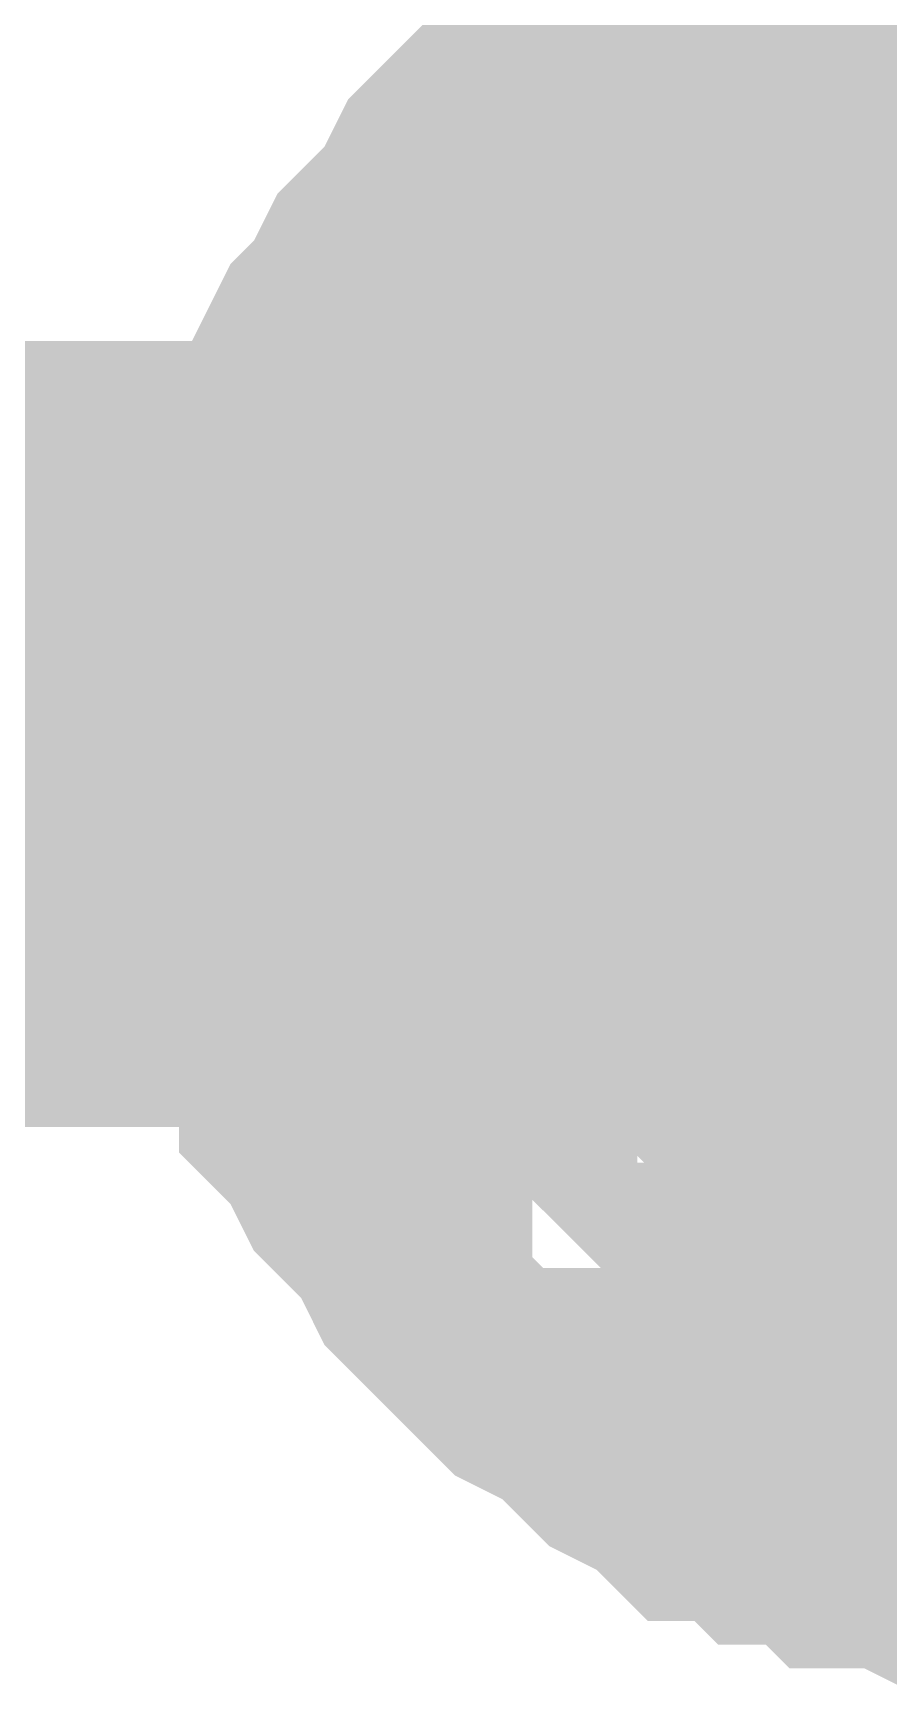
# Model space of a CAD drawing. Header units: inches. Extents: x 0 to 841, y 0 to 594.
# Drawn here: x 71.554 to 72.369, y 64.083 to 65.665 of the extents above; entities that cross this region are included whole.
import ezdxf

# ---------------------------------------------------------------- set-up
doc = ezdxf.new("R2010")
doc.units = ezdxf.units.IN
doc.layers.add('Sheet', color=255, linetype='Continuous')

msp = doc.modelspace()

# ---------------------------------------------------------------- linework, layer by layer
at = {"layer": 'Sheet'}
for points in [[(72.5387, 69.9828, 0.7493, 0.7493, 0), (72.5387, 64.9968, 0.7493, 0.7493, 0)], [(71.7752, 64.9968, 0.2997, 0.2997, 0), (71.7752, 65.0417, 0.2997, 0.2997, 0), (71.7752, 65.0642, 0.2997, 0.2997, 0), (71.7752, 65.1091, 0.2997, 0.2997, 0), (71.7976, 65.154, 0.2997, 0.2997, 0), (71.7976, 65.1765, 0.2997, 0.2997, 0), (71.8201, 65.2214, 0.2997, 0.2997, 0), (71.8201, 65.2439, 0.2997, 0.2997, 0), (71.8425, 65.2888, 0.2997, 0.2997, 0), (71.8425, 65.3113, 0.2997, 0.2997, 0), (71.865, 65.3562, 0.2997, 0.2997, 0), (71.8874, 65.3786, 0.2997, 0.2997, 0), (71.9099, 65.4235, 0.2997, 0.2997, 0), (71.9324, 65.446, 0.2997, 0.2997, 0), (71.9548, 65.4685, 0.2997, 0.2997, 0), (71.9773, 65.5134, 0.2997, 0.2997, 0), (71.9997, 65.5358, 0.2997, 0.2997, 0), (72.0222, 65.5583, 0.2997, 0.2997, 0), (72.0446, 65.5808, 0.2997, 0.2997, 0), (72.0896, 65.6032, 0.2997, 0.2997, 0), (72.112, 65.6257, 0.2997, 0.2997, 0), (72.1345, 65.6481, 0.2997, 0.2997, 0), (72.1794, 65.6706, 0.2997, 0.2997, 0), (72.2019, 65.6931, 0.2997, 0.2997, 0), (72.2468, 65.6931, 0.2997, 0.2997, 0), (72.2692, 65.7155, 0.2997, 0.2997, 0), (72.3141, 65.7155, 0.2997, 0.2997, 0), (72.3366, 65.738, 0.2997, 0.2997, 0), (72.3815, 65.738, 0.2997, 0.2997, 0), (72.4264, 65.7604, 0.2997, 0.2997, 0), (72.4489, 65.7604, 0.2997, 0.2997, 0), (72.4938, 65.7604, 0.2997, 0.2997, 0), (72.5387, 65.7604, 0.2997, 0.2997, 0)], [(71.7752, 64.9968, 0.2997, 0.2997, 0), (71.7752, 65.0417, 0.2997, 0.2997, 0), (71.7752, 65.0642, 0.2997, 0.2997, 0), (71.7752, 65.1091, 0.2997, 0.2997, 0), (71.7976, 65.154, 0.2997, 0.2997, 0), (71.7976, 65.1765, 0.2997, 0.2997, 0), (71.8201, 65.2214, 0.2997, 0.2997, 0), (71.8201, 65.2439, 0.2997, 0.2997, 0), (71.8425, 65.2888, 0.2997, 0.2997, 0), (71.8425, 65.3113, 0.2997, 0.2997, 0), (71.865, 65.3562, 0.2997, 0.2997, 0), (71.8874, 65.3786, 0.2997, 0.2997, 0), (71.9099, 65.4235, 0.2997, 0.2997, 0), (71.9324, 65.446, 0.2997, 0.2997, 0), (71.9548, 65.4685, 0.2997, 0.2997, 0), (71.9773, 65.5134, 0.2997, 0.2997, 0), (71.9997, 65.5358, 0.2997, 0.2997, 0), (72.0222, 65.5583, 0.2997, 0.2997, 0), (72.0446, 65.5808, 0.2997, 0.2997, 0), (72.0896, 65.6032, 0.2997, 0.2997, 0), (72.112, 65.6257, 0.2997, 0.2997, 0), (72.1345, 65.6481, 0.2997, 0.2997, 0), (72.1794, 65.6706, 0.2997, 0.2997, 0), (72.2019, 65.6931, 0.2997, 0.2997, 0), (72.2468, 65.6931, 0.2997, 0.2997, 0), (72.2692, 65.7155, 0.2997, 0.2997, 0), (72.3141, 65.7155, 0.2997, 0.2997, 0), (72.3366, 65.738, 0.2997, 0.2997, 0), (72.3815, 65.738, 0.2997, 0.2997, 0), (72.4264, 65.7604, 0.2997, 0.2997, 0), (72.4489, 65.7604, 0.2997, 0.2997, 0), (72.4938, 65.7604, 0.2997, 0.2997, 0), (72.5387, 65.7604, 0.2997, 0.2997, 0)], [(71.7752, 64.9968, 0.0991, 0.0991, 0), (71.7752, 65.0417, 0.0991, 0.0991, 0), (71.7752, 65.0642, 0.0991, 0.0991, 0), (71.7752, 65.1091, 0.0991, 0.0991, 0), (71.7976, 65.154, 0.0991, 0.0991, 0), (71.7976, 65.1765, 0.0991, 0.0991, 0), (71.8201, 65.2214, 0.0991, 0.0991, 0), (71.8201, 65.2439, 0.0991, 0.0991, 0), (71.8425, 65.2888, 0.0991, 0.0991, 0), (71.8425, 65.3113, 0.0991, 0.0991, 0), (71.865, 65.3562, 0.0991, 0.0991, 0), (71.8874, 65.3786, 0.0991, 0.0991, 0), (71.9099, 65.4235, 0.0991, 0.0991, 0), (71.9324, 65.446, 0.0991, 0.0991, 0), (71.9548, 65.4685, 0.0991, 0.0991, 0), (71.9773, 65.5134, 0.0991, 0.0991, 0), (71.9997, 65.5358, 0.0991, 0.0991, 0), (72.0222, 65.5583, 0.0991, 0.0991, 0), (72.0446, 65.5808, 0.0991, 0.0991, 0), (72.0896, 65.6032, 0.0991, 0.0991, 0), (72.112, 65.6257, 0.0991, 0.0991, 0), (72.1345, 65.6481, 0.0991, 0.0991, 0), (72.1794, 65.6706, 0.0991, 0.0991, 0), (72.2019, 65.6931, 0.0991, 0.0991, 0), (72.2468, 65.6931, 0.0991, 0.0991, 0), (72.2692, 65.7155, 0.0991, 0.0991, 0)], [(71.7752, 64.9968, 0.0991, 0.0991, 0), (71.7752, 65.0417, 0.0991, 0.0991, 0), (71.7752, 65.0642, 0.0991, 0.0991, 0), (71.7752, 65.1091, 0.0991, 0.0991, 0), (71.7976, 65.154, 0.0991, 0.0991, 0), (71.7976, 65.1765, 0.0991, 0.0991, 0), (71.8201, 65.2214, 0.0991, 0.0991, 0), (71.8201, 65.2439, 0.0991, 0.0991, 0), (71.8425, 65.2888, 0.0991, 0.0991, 0), (71.8425, 65.3113, 0.0991, 0.0991, 0), (71.865, 65.3562, 0.0991, 0.0991, 0), (71.8874, 65.3786, 0.0991, 0.0991, 0), (71.9099, 65.4235, 0.0991, 0.0991, 0), (71.9324, 65.446, 0.0991, 0.0991, 0), (71.9548, 65.4685, 0.0991, 0.0991, 0), (71.9773, 65.5134, 0.0991, 0.0991, 0), (71.9997, 65.5358, 0.0991, 0.0991, 0), (72.0222, 65.5583, 0.0991, 0.0991, 0), (72.0446, 65.5808, 0.0991, 0.0991, 0), (72.0896, 65.6032, 0.0991, 0.0991, 0), (72.112, 65.6257, 0.0991, 0.0991, 0), (72.1345, 65.6481, 0.0991, 0.0991, 0), (72.1794, 65.6706, 0.0991, 0.0991, 0), (72.2019, 65.6931, 0.0991, 0.0991, 0), (72.2468, 65.6931, 0.0991, 0.0991, 0), (72.2692, 65.7155, 0.0991, 0.0991, 0)], [(72.0222, 64.9968, 0.2997, 0.2997, 0), (72.0222, 65.0193, 0.2997, 0.2997, 0), (72.0222, 65.0417, 0.2997, 0.2997, 0), (72.0222, 65.0642, 0.2997, 0.2997, 0), (72.0222, 65.0867, 0.2997, 0.2997, 0), (72.0446, 65.1091, 0.2997, 0.2997, 0), (72.0446, 65.1316, 0.2997, 0.2997, 0), (72.0446, 65.1765, 0.2997, 0.2997, 0), (72.0671, 65.1765, 0.2997, 0.2997, 0), (72.0671, 65.199, 0.2997, 0.2997, 0), (72.0896, 65.2214, 0.2997, 0.2997, 0), (72.0896, 65.2439, 0.2997, 0.2997, 0), (72.112, 65.2663, 0.2997, 0.2997, 0), (72.112, 65.2888, 0.2997, 0.2997, 0), (72.1345, 65.3113, 0.2997, 0.2997, 0), (72.1569, 65.3337, 0.2997, 0.2997, 0), (72.1794, 65.3562, 0.2997, 0.2997, 0), (72.1794, 65.3562, 0.2997, 0.2997, 0), (72.2019, 65.3786, 0.2997, 0.2997, 0), (72.2243, 65.4011, 0.2997, 0.2997, 0), (72.2468, 65.4011, 0.2997, 0.2997, 0), (72.2692, 65.4235, 0.2997, 0.2997, 0), (72.2917, 65.4235, 0.2997, 0.2997, 0), (72.3141, 65.446, 0.2997, 0.2997, 0), (72.3366, 65.446, 0.2997, 0.2997, 0), (72.3591, 65.4685, 0.2997, 0.2997, 0), (72.3815, 65.4685, 0.2997, 0.2997, 0), (72.404, 65.4685, 0.2997, 0.2997, 0), (72.4264, 65.4909, 0.2997, 0.2997, 0), (72.4489, 65.4909, 0.2997, 0.2997, 0), (72.4938, 65.4909, 0.2997, 0.2997, 0), (72.5163, 65.4909, 0.2997, 0.2997, 0), (72.5387, 65.4909, 0.2997, 0.2997, 0)], [(72.0222, 64.9968, 0.2997, 0.2997, 0), (72.0222, 65.0193, 0.2997, 0.2997, 0), (72.0222, 65.0417, 0.2997, 0.2997, 0), (72.0222, 65.0642, 0.2997, 0.2997, 0), (72.0222, 65.0867, 0.2997, 0.2997, 0), (72.0446, 65.1091, 0.2997, 0.2997, 0), (72.0446, 65.1316, 0.2997, 0.2997, 0), (72.0446, 65.1765, 0.2997, 0.2997, 0), (72.0671, 65.1765, 0.2997, 0.2997, 0), (72.0671, 65.199, 0.2997, 0.2997, 0), (72.0896, 65.2214, 0.2997, 0.2997, 0), (72.0896, 65.2439, 0.2997, 0.2997, 0), (72.112, 65.2663, 0.2997, 0.2997, 0), (72.112, 65.2888, 0.2997, 0.2997, 0), (72.1345, 65.3113, 0.2997, 0.2997, 0), (72.1569, 65.3337, 0.2997, 0.2997, 0), (72.1794, 65.3562, 0.2997, 0.2997, 0), (72.1794, 65.3562, 0.2997, 0.2997, 0), (72.2019, 65.3786, 0.2997, 0.2997, 0), (72.2243, 65.4011, 0.2997, 0.2997, 0), (72.2468, 65.4011, 0.2997, 0.2997, 0), (72.2692, 65.4235, 0.2997, 0.2997, 0), (72.2917, 65.4235, 0.2997, 0.2997, 0), (72.3141, 65.446, 0.2997, 0.2997, 0), (72.3366, 65.446, 0.2997, 0.2997, 0), (72.3591, 65.4685, 0.2997, 0.2997, 0), (72.3815, 65.4685, 0.2997, 0.2997, 0), (72.404, 65.4685, 0.2997, 0.2997, 0), (72.4264, 65.4909, 0.2997, 0.2997, 0), (72.4489, 65.4909, 0.2997, 0.2997, 0), (72.4938, 65.4909, 0.2997, 0.2997, 0), (72.5163, 65.4909, 0.2997, 0.2997, 0), (72.5387, 65.4909, 0.2997, 0.2997, 0)], [(72.0222, 64.9968, 0.0991, 0.0991, 0), (72.0222, 65.0193, 0.0991, 0.0991, 0), (72.0222, 65.0417, 0.0991, 0.0991, 0), (72.0222, 65.0642, 0.0991, 0.0991, 0), (72.0222, 65.0867, 0.0991, 0.0991, 0), (72.0446, 65.1091, 0.0991, 0.0991, 0), (72.0446, 65.1316, 0.0991, 0.0991, 0), (72.0446, 65.1765, 0.0991, 0.0991, 0), (72.0671, 65.1765, 0.0991, 0.0991, 0), (72.0671, 65.199, 0.0991, 0.0991, 0), (72.0896, 65.2214, 0.0991, 0.0991, 0), (72.0896, 65.2439, 0.0991, 0.0991, 0), (72.112, 65.2663, 0.0991, 0.0991, 0), (72.112, 65.2888, 0.0991, 0.0991, 0), (72.1345, 65.3113, 0.0991, 0.0991, 0), (72.1569, 65.3337, 0.0991, 0.0991, 0), (72.1794, 65.3562, 0.0991, 0.0991, 0), (72.1794, 65.3562, 0.0991, 0.0991, 0), (72.2019, 65.3786, 0.0991, 0.0991, 0), (72.2243, 65.4011, 0.0991, 0.0991, 0), (72.2468, 65.4011, 0.0991, 0.0991, 0), (72.2692, 65.4235, 0.0991, 0.0991, 0), (72.2917, 65.4235, 0.0991, 0.0991, 0), (72.3141, 65.446, 0.0991, 0.0991, 0), (72.3366, 65.446, 0.0991, 0.0991, 0), (72.3591, 65.4685, 0.0991, 0.0991, 0), (72.3815, 65.4685, 0.0991, 0.0991, 0), (72.404, 65.4685, 0.0991, 0.0991, 0), (72.4264, 65.4909, 0.0991, 0.0991, 0)], [(72.0222, 64.9968, 0.0991, 0.0991, 0), (72.0222, 65.0193, 0.0991, 0.0991, 0), (72.0222, 65.0417, 0.0991, 0.0991, 0), (72.0222, 65.0642, 0.0991, 0.0991, 0), (72.0222, 65.0867, 0.0991, 0.0991, 0), (72.0446, 65.1091, 0.0991, 0.0991, 0), (72.0446, 65.1316, 0.0991, 0.0991, 0), (72.0446, 65.1765, 0.0991, 0.0991, 0), (72.0671, 65.1765, 0.0991, 0.0991, 0), (72.0671, 65.199, 0.0991, 0.0991, 0), (72.0896, 65.2214, 0.0991, 0.0991, 0), (72.0896, 65.2439, 0.0991, 0.0991, 0), (72.112, 65.2663, 0.0991, 0.0991, 0), (72.112, 65.2888, 0.0991, 0.0991, 0), (72.1345, 65.3113, 0.0991, 0.0991, 0), (72.1569, 65.3337, 0.0991, 0.0991, 0), (72.1794, 65.3562, 0.0991, 0.0991, 0), (72.1794, 65.3562, 0.0991, 0.0991, 0), (72.2019, 65.3786, 0.0991, 0.0991, 0), (72.2243, 65.4011, 0.0991, 0.0991, 0), (72.2468, 65.4011, 0.0991, 0.0991, 0), (72.2692, 65.4235, 0.0991, 0.0991, 0), (72.2917, 65.4235, 0.0991, 0.0991, 0), (72.3141, 65.446, 0.0991, 0.0991, 0), (72.3366, 65.446, 0.0991, 0.0991, 0), (72.3591, 65.4685, 0.0991, 0.0991, 0), (72.3815, 65.4685, 0.0991, 0.0991, 0), (72.404, 65.4685, 0.0991, 0.0991, 0), (72.4264, 65.4909, 0.0991, 0.0991, 0)], [(100.0271, 64.9968, 0.7493, 0.7493, 0), (72.5387, 64.9968, 0.7493, 0.7493, 0), (67.5306, 64.9968, 0.7493, 0.7493, 0)], [(72.5387, 64.2332, 0.2997, 0.2997, 0), (72.4938, 64.2332, 0.2997, 0.2997, 0), (72.4489, 64.2332, 0.2997, 0.2997, 0), (72.4264, 64.2332, 0.2997, 0.2997, 0), (72.3815, 64.2557, 0.2997, 0.2997, 0), (72.3366, 64.2557, 0.2997, 0.2997, 0), (72.3141, 64.2781, 0.2997, 0.2997, 0), (72.2692, 64.2781, 0.2997, 0.2997, 0), (72.2468, 64.3006, 0.2997, 0.2997, 0), (72.2019, 64.3006, 0.2997, 0.2997, 0), (72.1794, 64.323, 0.2997, 0.2997, 0), (72.1345, 64.3455, 0.2997, 0.2997, 0), (72.112, 64.368, 0.2997, 0.2997, 0), (72.0896, 64.3904, 0.2997, 0.2997, 0), (72.0446, 64.4129, 0.2997, 0.2997, 0), (72.0222, 64.4353, 0.2997, 0.2997, 0), (71.9997, 64.4578, 0.2997, 0.2997, 0), (71.9773, 64.4803, 0.2997, 0.2997, 0), (71.9548, 64.5027, 0.2997, 0.2997, 0), (71.9324, 64.5476, 0.2997, 0.2997, 0), (71.9099, 64.5701, 0.2997, 0.2997, 0), (71.8874, 64.5926, 0.2997, 0.2997, 0), (71.865, 64.6375, 0.2997, 0.2997, 0), (71.8425, 64.6599, 0.2997, 0.2997, 0), (71.8425, 64.7049, 0.2997, 0.2997, 0), (71.8201, 64.7273, 0.2997, 0.2997, 0), (71.8201, 64.7722, 0.2997, 0.2997, 0), (71.7976, 64.7947, 0.2997, 0.2997, 0), (71.7976, 64.8396, 0.2997, 0.2997, 0), (71.7752, 64.8845, 0.2997, 0.2997, 0), (71.7752, 64.907, 0.2997, 0.2997, 0), (71.7752, 64.9519, 0.2997, 0.2997, 0), (71.7752, 64.9968, 0.2997, 0.2997, 0)], [(71.7752, 64.9968, 0.2997, 0.2997, 0), (71.7752, 64.9968, 0.2997, 0.2997, 0)], [(72.5387, 64.2332, 0.2997, 0.2997, 0), (72.4938, 64.2332, 0.2997, 0.2997, 0), (72.4489, 64.2332, 0.2997, 0.2997, 0), (72.4264, 64.2332, 0.2997, 0.2997, 0), (72.3815, 64.2557, 0.2997, 0.2997, 0), (72.3366, 64.2557, 0.2997, 0.2997, 0), (72.3141, 64.2781, 0.2997, 0.2997, 0), (72.2692, 64.2781, 0.2997, 0.2997, 0), (72.2468, 64.3006, 0.2997, 0.2997, 0), (72.2019, 64.3006, 0.2997, 0.2997, 0), (72.1794, 64.323, 0.2997, 0.2997, 0), (72.1345, 64.3455, 0.2997, 0.2997, 0), (72.112, 64.368, 0.2997, 0.2997, 0), (72.0896, 64.3904, 0.2997, 0.2997, 0), (72.0446, 64.4129, 0.2997, 0.2997, 0), (72.0222, 64.4353, 0.2997, 0.2997, 0), (71.9997, 64.4578, 0.2997, 0.2997, 0), (71.9773, 64.4803, 0.2997, 0.2997, 0), (71.9548, 64.5027, 0.2997, 0.2997, 0), (71.9324, 64.5476, 0.2997, 0.2997, 0), (71.9099, 64.5701, 0.2997, 0.2997, 0), (71.8874, 64.5926, 0.2997, 0.2997, 0), (71.865, 64.6375, 0.2997, 0.2997, 0), (71.8425, 64.6599, 0.2997, 0.2997, 0), (71.8425, 64.7049, 0.2997, 0.2997, 0), (71.8201, 64.7273, 0.2997, 0.2997, 0), (71.8201, 64.7722, 0.2997, 0.2997, 0), (71.7976, 64.7947, 0.2997, 0.2997, 0), (71.7976, 64.8396, 0.2997, 0.2997, 0), (71.7752, 64.8845, 0.2997, 0.2997, 0), (71.7752, 64.907, 0.2997, 0.2997, 0), (71.7752, 64.9519, 0.2997, 0.2997, 0), (71.7752, 64.9968, 0.2997, 0.2997, 0)], [(71.7752, 64.9968, 0.2997, 0.2997, 0), (71.7752, 64.9968, 0.2997, 0.2997, 0)], [(72.5387, 64.4803, 0.2997, 0.2997, 0), (72.5163, 64.4803, 0.2997, 0.2997, 0), (72.4938, 64.4803, 0.2997, 0.2997, 0), (72.4489, 64.4803, 0.2997, 0.2997, 0), (72.4264, 64.4803, 0.2997, 0.2997, 0), (72.404, 64.5027, 0.2997, 0.2997, 0), (72.3815, 64.5027, 0.2997, 0.2997, 0), (72.3591, 64.5027, 0.2997, 0.2997, 0), (72.3366, 64.5252, 0.2997, 0.2997, 0), (72.3141, 64.5252, 0.2997, 0.2997, 0), (72.2917, 64.5476, 0.2997, 0.2997, 0), (72.2692, 64.5476, 0.2997, 0.2997, 0), (72.2468, 64.5701, 0.2997, 0.2997, 0), (72.2243, 64.5701, 0.2997, 0.2997, 0), (72.2019, 64.5926, 0.2997, 0.2997, 0), (72.1794, 64.615, 0.2997, 0.2997, 0), (72.1794, 64.6375, 0.2997, 0.2997, 0), (72.1569, 64.6375, 0.2997, 0.2997, 0), (72.1345, 64.6599, 0.2997, 0.2997, 0), (72.112, 64.6824, 0.2997, 0.2997, 0), (72.112, 64.7049, 0.2997, 0.2997, 0), (72.0896, 64.7273, 0.2997, 0.2997, 0), (72.0896, 64.7498, 0.2997, 0.2997, 0), (72.0671, 64.7722, 0.2997, 0.2997, 0), (72.0671, 64.7947, 0.2997, 0.2997, 0), (72.0446, 64.8172, 0.2997, 0.2997, 0), (72.0446, 64.8396, 0.2997, 0.2997, 0), (72.0446, 64.8621, 0.2997, 0.2997, 0), (72.0222, 64.8845, 0.2997, 0.2997, 0), (72.0222, 64.907, 0.2997, 0.2997, 0), (72.0222, 64.9519, 0.2997, 0.2997, 0), (72.0222, 64.9744, 0.2997, 0.2997, 0), (72.0222, 64.9968, 0.2997, 0.2997, 0)], [(72.0222, 64.9968, 0.2997, 0.2997, 0), (72.0222, 64.9968, 0.2997, 0.2997, 0)], [(72.5387, 64.4803, 0.2997, 0.2997, 0), (72.5163, 64.4803, 0.2997, 0.2997, 0), (72.4938, 64.4803, 0.2997, 0.2997, 0), (72.4489, 64.4803, 0.2997, 0.2997, 0), (72.4264, 64.4803, 0.2997, 0.2997, 0), (72.404, 64.5027, 0.2997, 0.2997, 0), (72.3815, 64.5027, 0.2997, 0.2997, 0), (72.3591, 64.5027, 0.2997, 0.2997, 0), (72.3366, 64.5252, 0.2997, 0.2997, 0), (72.3141, 64.5252, 0.2997, 0.2997, 0), (72.2917, 64.5476, 0.2997, 0.2997, 0), (72.2692, 64.5476, 0.2997, 0.2997, 0), (72.2468, 64.5701, 0.2997, 0.2997, 0), (72.2243, 64.5701, 0.2997, 0.2997, 0), (72.2019, 64.5926, 0.2997, 0.2997, 0), (72.1794, 64.615, 0.2997, 0.2997, 0), (72.1794, 64.6375, 0.2997, 0.2997, 0), (72.1569, 64.6375, 0.2997, 0.2997, 0), (72.1345, 64.6599, 0.2997, 0.2997, 0), (72.112, 64.6824, 0.2997, 0.2997, 0), (72.112, 64.7049, 0.2997, 0.2997, 0), (72.0896, 64.7273, 0.2997, 0.2997, 0), (72.0896, 64.7498, 0.2997, 0.2997, 0), (72.0671, 64.7722, 0.2997, 0.2997, 0), (72.0671, 64.7947, 0.2997, 0.2997, 0), (72.0446, 64.8172, 0.2997, 0.2997, 0), (72.0446, 64.8396, 0.2997, 0.2997, 0), (72.0446, 64.8621, 0.2997, 0.2997, 0), (72.0222, 64.8845, 0.2997, 0.2997, 0), (72.0222, 64.907, 0.2997, 0.2997, 0), (72.0222, 64.9519, 0.2997, 0.2997, 0), (72.0222, 64.9744, 0.2997, 0.2997, 0), (72.0222, 64.9968, 0.2997, 0.2997, 0)], [(72.0222, 64.9968, 0.2997, 0.2997, 0), (72.0222, 64.9968, 0.2997, 0.2997, 0)], [(72.4264, 64.2332, 0.0991, 0.0991, 0), (72.3815, 64.2557, 0.0991, 0.0991, 0), (72.3366, 64.2557, 0.0991, 0.0991, 0), (72.3141, 64.2781, 0.0991, 0.0991, 0), (72.2692, 64.2781, 0.0991, 0.0991, 0), (72.2468, 64.3006, 0.0991, 0.0991, 0), (72.2019, 64.3006, 0.0991, 0.0991, 0), (72.1794, 64.323, 0.0991, 0.0991, 0), (72.1345, 64.3455, 0.0991, 0.0991, 0), (72.112, 64.368, 0.0991, 0.0991, 0), (72.0896, 64.3904, 0.0991, 0.0991, 0), (72.0446, 64.4129, 0.0991, 0.0991, 0), (72.0222, 64.4353, 0.0991, 0.0991, 0), (71.9997, 64.4578, 0.0991, 0.0991, 0), (71.9773, 64.4803, 0.0991, 0.0991, 0), (71.9548, 64.5027, 0.0991, 0.0991, 0), (71.9324, 64.5476, 0.0991, 0.0991, 0), (71.9099, 64.5701, 0.0991, 0.0991, 0), (71.8874, 64.5926, 0.0991, 0.0991, 0), (71.865, 64.6375, 0.0991, 0.0991, 0), (71.8425, 64.6599, 0.0991, 0.0991, 0), (71.8425, 64.7049, 0.0991, 0.0991, 0), (71.8201, 64.7273, 0.0991, 0.0991, 0), (71.8201, 64.7722, 0.0991, 0.0991, 0), (71.7976, 64.7947, 0.0991, 0.0991, 0), (71.7976, 64.8396, 0.0991, 0.0991, 0), (71.7752, 64.8845, 0.0991, 0.0991, 0), (71.7752, 64.907, 0.0991, 0.0991, 0), (71.7752, 64.9519, 0.0991, 0.0991, 0), (71.7752, 64.9968, 0.0991, 0.0991, 0)], [(71.7752, 64.9968, 0.0991, 0.0991, 0), (71.7752, 64.9968, 0.0991, 0.0991, 0)], [(72.4264, 64.2332, 0.0991, 0.0991, 0), (72.3815, 64.2557, 0.0991, 0.0991, 0), (72.3366, 64.2557, 0.0991, 0.0991, 0), (72.3141, 64.2781, 0.0991, 0.0991, 0), (72.2692, 64.2781, 0.0991, 0.0991, 0), (72.2468, 64.3006, 0.0991, 0.0991, 0), (72.2019, 64.3006, 0.0991, 0.0991, 0), (72.1794, 64.323, 0.0991, 0.0991, 0), (72.1345, 64.3455, 0.0991, 0.0991, 0), (72.112, 64.368, 0.0991, 0.0991, 0), (72.0896, 64.3904, 0.0991, 0.0991, 0), (72.0446, 64.4129, 0.0991, 0.0991, 0), (72.0222, 64.4353, 0.0991, 0.0991, 0), (71.9997, 64.4578, 0.0991, 0.0991, 0), (71.9773, 64.4803, 0.0991, 0.0991, 0), (71.9548, 64.5027, 0.0991, 0.0991, 0), (71.9324, 64.5476, 0.0991, 0.0991, 0), (71.9099, 64.5701, 0.0991, 0.0991, 0), (71.8874, 64.5926, 0.0991, 0.0991, 0), (71.865, 64.6375, 0.0991, 0.0991, 0), (71.8425, 64.6599, 0.0991, 0.0991, 0), (71.8425, 64.7049, 0.0991, 0.0991, 0), (71.8201, 64.7273, 0.0991, 0.0991, 0), (71.8201, 64.7722, 0.0991, 0.0991, 0), (71.7976, 64.7947, 0.0991, 0.0991, 0), (71.7976, 64.8396, 0.0991, 0.0991, 0), (71.7752, 64.8845, 0.0991, 0.0991, 0), (71.7752, 64.907, 0.0991, 0.0991, 0), (71.7752, 64.9519, 0.0991, 0.0991, 0), (71.7752, 64.9968, 0.0991, 0.0991, 0)], [(71.7752, 64.9968, 0.0991, 0.0991, 0), (71.7752, 64.9968, 0.0991, 0.0991, 0)], [(72.4264, 64.4803, 0.0991, 0.0991, 0), (72.404, 64.5027, 0.0991, 0.0991, 0), (72.3815, 64.5027, 0.0991, 0.0991, 0), (72.3591, 64.5027, 0.0991, 0.0991, 0), (72.3366, 64.5252, 0.0991, 0.0991, 0), (72.3141, 64.5252, 0.0991, 0.0991, 0), (72.2917, 64.5476, 0.0991, 0.0991, 0), (72.2692, 64.5476, 0.0991, 0.0991, 0), (72.2468, 64.5701, 0.0991, 0.0991, 0), (72.2243, 64.5701, 0.0991, 0.0991, 0), (72.2019, 64.5926, 0.0991, 0.0991, 0), (72.1794, 64.615, 0.0991, 0.0991, 0), (72.1794, 64.6375, 0.0991, 0.0991, 0), (72.1569, 64.6375, 0.0991, 0.0991, 0), (72.1345, 64.6599, 0.0991, 0.0991, 0), (72.112, 64.6824, 0.0991, 0.0991, 0), (72.112, 64.7049, 0.0991, 0.0991, 0), (72.0896, 64.7273, 0.0991, 0.0991, 0), (72.0896, 64.7498, 0.0991, 0.0991, 0), (72.0671, 64.7722, 0.0991, 0.0991, 0), (72.0671, 64.7947, 0.0991, 0.0991, 0), (72.0446, 64.8172, 0.0991, 0.0991, 0), (72.0446, 64.8396, 0.0991, 0.0991, 0), (72.0446, 64.8621, 0.0991, 0.0991, 0), (72.0222, 64.8845, 0.0991, 0.0991, 0), (72.0222, 64.907, 0.0991, 0.0991, 0), (72.0222, 64.9519, 0.0991, 0.0991, 0), (72.0222, 64.9744, 0.0991, 0.0991, 0), (72.0222, 64.9968, 0.0991, 0.0991, 0)], [(72.0222, 64.9968, 0.0991, 0.0991, 0), (72.0222, 64.9968, 0.0991, 0.0991, 0)], [(72.4264, 64.4803, 0.0991, 0.0991, 0), (72.404, 64.5027, 0.0991, 0.0991, 0), (72.3815, 64.5027, 0.0991, 0.0991, 0), (72.3591, 64.5027, 0.0991, 0.0991, 0), (72.3366, 64.5252, 0.0991, 0.0991, 0), (72.3141, 64.5252, 0.0991, 0.0991, 0), (72.2917, 64.5476, 0.0991, 0.0991, 0), (72.2692, 64.5476, 0.0991, 0.0991, 0), (72.2468, 64.5701, 0.0991, 0.0991, 0), (72.2243, 64.5701, 0.0991, 0.0991, 0), (72.2019, 64.5926, 0.0991, 0.0991, 0), (72.1794, 64.615, 0.0991, 0.0991, 0), (72.1794, 64.6375, 0.0991, 0.0991, 0), (72.1569, 64.6375, 0.0991, 0.0991, 0), (72.1345, 64.6599, 0.0991, 0.0991, 0), (72.112, 64.6824, 0.0991, 0.0991, 0), (72.112, 64.7049, 0.0991, 0.0991, 0), (72.0896, 64.7273, 0.0991, 0.0991, 0), (72.0896, 64.7498, 0.0991, 0.0991, 0), (72.0671, 64.7722, 0.0991, 0.0991, 0), (72.0671, 64.7947, 0.0991, 0.0991, 0), (72.0446, 64.8172, 0.0991, 0.0991, 0), (72.0446, 64.8396, 0.0991, 0.0991, 0), (72.0446, 64.8621, 0.0991, 0.0991, 0), (72.0222, 64.8845, 0.0991, 0.0991, 0), (72.0222, 64.907, 0.0991, 0.0991, 0), (72.0222, 64.9519, 0.0991, 0.0991, 0), (72.0222, 64.9744, 0.0991, 0.0991, 0), (72.0222, 64.9968, 0.0991, 0.0991, 0)], [(72.0222, 64.9968, 0.0991, 0.0991, 0), (72.0222, 64.9968, 0.0991, 0.0991, 0)]]:
    msp.add_lwpolyline(points, format="xyseb", dxfattribs=at)
msp.add_lwpolyline([(72.246, 65, 0.508, 0.508, 1), (72.754, 65, 0.508, 0.508, 1)], format="xyseb", close=True, dxfattribs=at)

doc.saveas('drawing.dxf')
